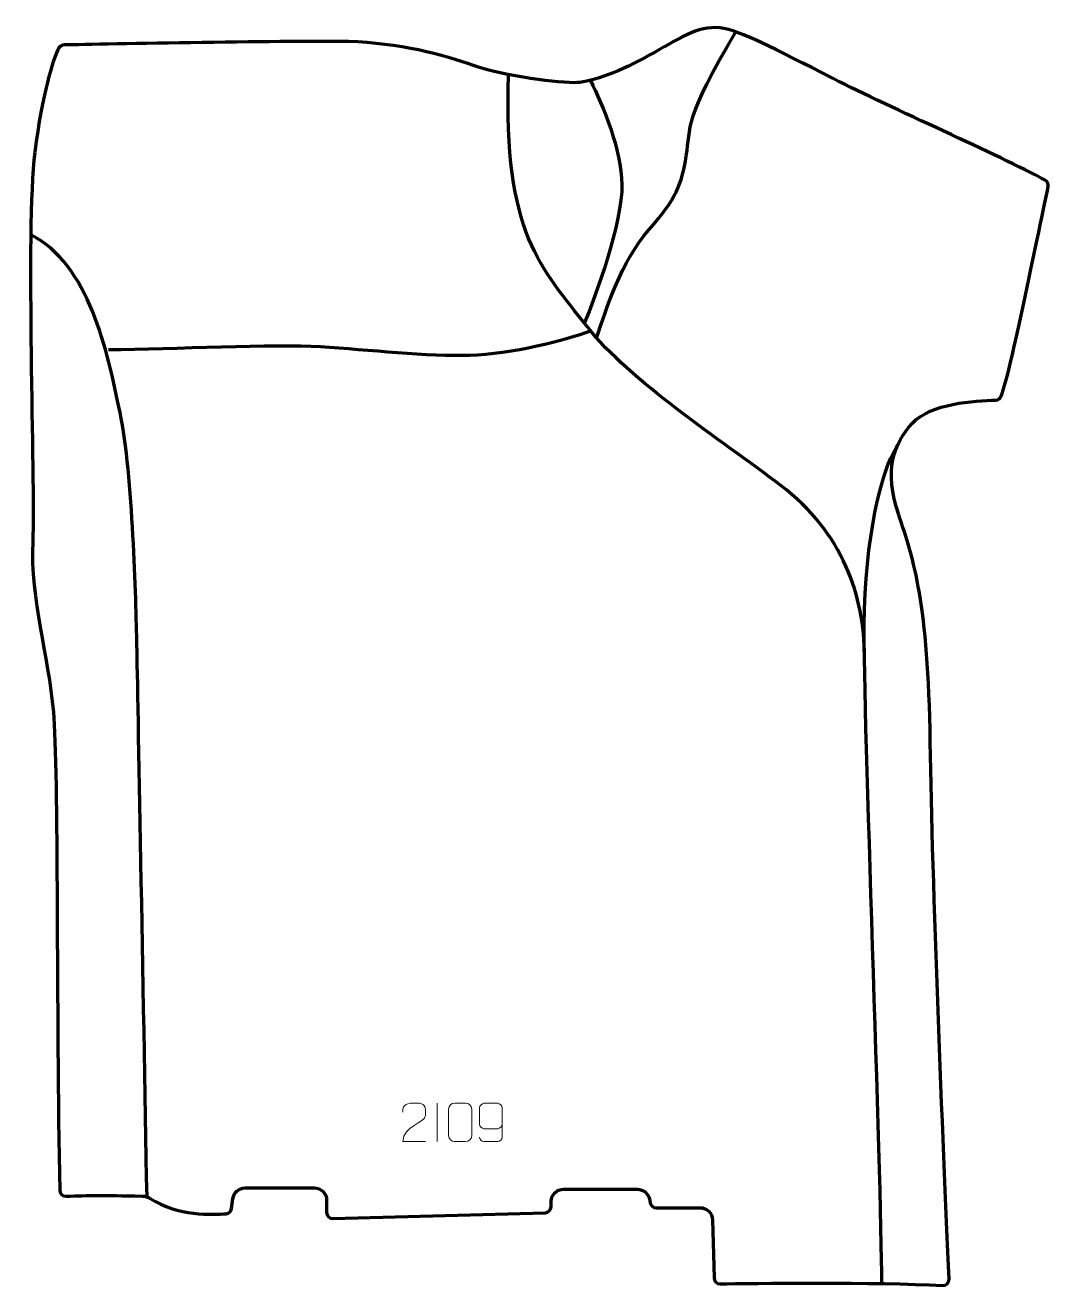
# Model space of a CAD drawing. Header units: millimetres. Extents: x -335 to 332, y -410 to 412.
import ezdxf

# ---------------------------------------------------------------- set-up
doc = ezdxf.new("R2010")
doc.units = ezdxf.units.MM
doc.header["$MEASUREMENT"] = 0
for name, color, linetype in [('layer 1', 7, 'Continuous'), ('layer 2', 7, 'Continuous'), ('layer 3', 7, 'Continuous')]:
    doc.layers.add(name, color=color, linetype=linetype)

msp = doc.modelspace()

# ---------------------------------------------------------------- linework, layer by layer
at = {"layer": 'layer 1', "color": 250, "lineweight": 9}
for points, knots in [([(-74.3035, -316.1073), (-79.2179, -316.107), (-84.1323, -316.107), (-89.0464, -316.1073), (-89.0464, -316.1073), (-89.0464, -306.175), (-74.3954, -303.5338), (-74.3035, -299.2235), (-74.3035, -299.2235), (-74.3038, -297.7994), (-74.3038, -296.3757), (-74.3035, -294.9524), (-74.3035, -294.9524), (-74.3204, -292.8753), (-76.4432, -291.1505), (-78.1142, -291.1332), (-78.1142, -291.1332), (-80.1874, -291.1336), (-82.2603, -291.1336), (-84.3327, -291.1332), (-84.3327, -291.1332), (-86.1548, -291.1167), (-88.9795, -292.9088), (-89.0464, -295.0024), (-89.0464, -295.0024), (-89.0464, -295.0024), (-89.0464, -297.0572), (-89.0464, -297.0572)], [0, 0, 0, 0, 0.125, 0.125, 0.125, 0.125, 0.25, 0.25, 0.25, 0.25, 0.375, 0.375, 0.375, 0.375, 0.5, 0.5, 0.5, 0.5, 0.625, 0.625, 0.625, 0.625, 0.75, 0.75, 0.75, 0.75, 1, 1, 1, 1]), ([(-55.2556, -291.1209), (-52.8895, -291.1209), (-50.523, -291.1209), (-48.1565, -291.1209), (-48.1565, -291.1209), (-46.176, -291.0853), (-44.15, -292.5796), (-44.1229, -295.0217), (-44.1229, -295.0217), (-44.1233, -300.7791), (-44.1233, -306.5369), (-44.1229, -312.2951), (-44.1229, -312.2951), (-44.265, -314.6227), (-45.9714, -316.105), (-48.1565, -316.1158), (-48.1565, -316.1158), (-50.5289, -316.1154), (-52.9013, -316.1154), (-55.2733, -316.1158), (-55.2733, -316.1158), (-57.2318, -316.2214), (-59.2382, -314.3335), (-59.2268, -312.3125), (-59.2268, -312.3125), (-59.2264, -306.5319), (-59.2264, -300.7516), (-59.2268, -294.9718), (-59.2268, -294.9718), (-59.2225, -292.8298), (-57.4454, -291.1073), (-55.2556, -291.1209)], [0, 0, 0, 0, 0.11111111, 0.11111111, 0.11111111, 0.11111111, 0.22222222, 0.22222222, 0.22222222, 0.22222222, 0.33333333, 0.33333333, 0.33333333, 0.33333333, 0.44444444, 0.44444444, 0.44444444, 0.44444444, 0.55555556, 0.55555556, 0.55555556, 0.55555556, 0.66666667, 0.66666667, 0.66666667, 0.66666667, 0.77777778, 0.77777778, 0.77777778, 0.77777778, 1, 1, 1, 1]), ([(-39.1048, -313.1609), (-39.0807, -314.5004), (-37.7245, -316.1537), (-36.1526, -316.1193), (-36.1526, -316.1193), (-33.1678, -316.119), (-30.1826, -316.119), (-27.1972, -316.1193), (-27.1972, -316.1193), (-25.9781, -316.1343), (-24.2499, -314.6967), (-24.2449, -313.1609), (-24.2449, -313.1609), (-24.2452, -306.8005), (-24.2452, -300.4397), (-24.2449, -294.0789), (-24.2449, -294.0789), (-24.2496, -292.916), (-25.9781, -291.1449), (-27.1972, -291.1205), (-27.1972, -291.1205), (-30.1826, -291.1208), (-33.1678, -291.1208), (-36.1526, -291.1205), (-36.1526, -291.1205), (-37.4307, -291.1643), (-39.1004, -292.7788), (-39.1048, -294.0789), (-39.1048, -294.0789), (-39.1048, -297.6623), (-39.1048, -301.2453), (-39.1048, -304.8281), (-39.1048, -304.8281), (-39.0663, -306.3063), (-37.4836, -307.7392), (-36.1526, -307.7371), (-36.1526, -307.7371), (-33.1678, -307.7374), (-30.1826, -307.7374), (-27.1972, -307.7371), (-27.1972, -307.7371), (-25.8677, -307.7421), (-24.2247, -306.2349), (-24.2664, -304.8063)], [0, 0, 0, 0, 0.08333333, 0.08333333, 0.08333333, 0.08333333, 0.16666667, 0.16666667, 0.16666667, 0.16666667, 0.25, 0.25, 0.25, 0.25, 0.33333333, 0.33333333, 0.33333333, 0.33333333, 0.41666667, 0.41666667, 0.41666667, 0.41666667, 0.5, 0.5, 0.5, 0.5, 0.58333333, 0.58333333, 0.58333333, 0.58333333, 0.66666667, 0.66666667, 0.66666667, 0.66666667, 0.75, 0.75, 0.75, 0.75, 0.83333333, 0.83333333, 0.83333333, 0.83333333, 1, 1, 1, 1])]:
    msp.add_open_spline(points, degree=3, knots=knots, dxfattribs=at)
msp.add_open_spline([(-66.6749, -291.1331), (-66.6749, -291.1331), (-66.6749, -316.1072), (-66.6749, -316.1072)], degree=3, dxfattribs=at)
at = {"layer": 'layer 2', "color": 230, "lineweight": 200}
msp.add_open_spline([(-308.5602, -351.7628), (-310.7933, -351.8401), (-312.6588, -350.0759), (-312.7033, -347.841), (-312.7033, -347.841), (-315.0016, -231.8428), (-313.5016, -73.5723), (-316.8297, -36.1171), (-316.8297, -36.1171), (-320.1969, 1.7772), (-331.9823, 36.3036), (-330.2987, 75.04), (-330.2987, 75.04), (-328.6153, 113.7767), (-335.1977, 278.2989), (-328.9603, 328.6639), (-328.9603, 328.6639), (-324.1085, 367.8367), (-316.9196, 388.4051), (-313.964, 395.612), (-313.964, 395.612), (-313.2095, 397.452), (-311.4308, 398.6635), (-309.4429, 398.7023), (-309.4429, 398.7023), (-287.1487, 399.139), (-154.2231, 401.684), (-124.4515, 400.868), (-124.4515, 400.868), (-91.9264, 399.9769), (-62.5199, 392.3999), (-42.9158, 385.2685), (-42.9158, 385.2685), (-23.3112, 378.1371), (14.115, 373.6801), (24.3628, 374.1257), (24.3628, 374.1257), (34.6103, 374.5716), (53.3237, 381.7026), (71.5913, 391.954), (71.5913, 391.954), (89.8588, 402.2054), (103.2256, 411.5649), (117.4831, 409.7823), (117.4831, 409.7823), (131.7409, 407.9994), (152.032, 396.8569), (191.3427, 376.8001), (191.3427, 376.8001), (229.5024, 357.3306), (299.473, 326.9416), (329.6214, 310.5018), (329.6214, 310.5018), (331.1754, 309.6548), (331.9868, 307.8895), (331.6157, 306.1588), (331.6157, 306.1588), (323.8535, 269.9684), (307.1565, 185.9551), (300.9642, 169.806), (300.9642, 169.806), (300.3895, 168.3081), (298.9876, 167.2942), (297.3846, 167.2349), (297.3846, 167.2349), (283.6717, 166.728), (254.8886, 165.1884), (243.1291, 152.1642), (243.1291, 152.1642), (230.6535, 138.3474), (224.4157, 121.8564), (234.2179, 92.4397), (234.2179, 92.4397), (244.0202, 63.0233), (253.3766, 35.3895), (254.7133, -55.9803), (254.7133, -55.9803), (256.0281, -145.8483), (262.9461, -315.6648), (266.9885, -405.8281), (266.9885, -405.8281), (267.0951, -408.1985), (265.1252, -410.1327), (262.7577, -409.9909), (262.7577, -409.9909), (220.103, -407.4358), (136.9254, -408.5865), (117.8722, -408.8938), (117.8722, -408.8938), (115.68, -408.9294), (113.8713, -407.193), (113.8121, -405.0005), (113.8121, -405.0005), (113.8121, -405.0005), (112.7918, -367.0561), (112.7918, -367.0561), (112.7918, -367.0561), (112.6751, -362.7201), (109.1268, -359.2664), (104.7908, -359.2685), (104.7908, -359.2685), (104.7908, -359.2685), (76.1347, -359.2812), (76.1347, -359.2812), (76.1347, -359.2812), (74.2607, -359.2823), (72.6373, -357.9816), (72.2287, -356.1524), (72.2287, -356.1524), (72.2287, -356.1524), (71.6343, -353.489), (71.6343, -353.489), (71.6343, -353.489), (70.8176, -349.8317), (67.5728, -347.2311), (63.8266, -347.2311), (63.8266, -347.2311), (63.8266, -347.2311), (15.6457, -347.2311), (15.6457, -347.2311), (15.6457, -347.2311), (11.3188, -347.2311), (7.7762, -350.6724), (7.6492, -354.9985), (7.6492, -354.9985), (7.6492, -354.9985), (7.5427, -358.624), (7.5427, -358.624), (7.5427, -358.624), (7.4806, -360.7449), (5.7742, -362.4481), (3.654, -362.5063), (3.654, -362.5063), (3.654, -362.5063), (-134.6175, -366.3015), (-134.6175, -366.3015), (-134.6175, -366.3015), (-136.8689, -366.3632), (-138.7273, -364.5546), (-138.7273, -362.3014), (-138.7273, -362.3014), (-138.7273, -362.3014), (-138.7273, -354.36), (-138.7273, -354.36), (-138.7273, -354.36), (-138.7273, -349.9404), (-142.3087, -346.3572), (-146.7273, -346.3572), (-146.7273, -346.3572), (-146.7273, -346.3572), (-191.8673, -346.3572), (-191.8673, -346.3572), (-191.8673, -346.3572), (-195.8713, -346.3572), (-199.2591, -349.3188), (-199.7953, -353.2886), (-199.7953, -353.2886), (-199.7953, -353.2886), (-200.6673, -359.7458), (-200.6673, -359.7458), (-200.6673, -359.7458), (-200.9189, -361.6057), (-202.4284, -363.0373), (-204.2978, -363.1974), (-204.2978, -363.1974), (-212.7427, -363.9217), (-236.1293, -364.6696), (-253.6627, -353.2628), (-253.6627, -353.2628), (-255.2163, -352.2521), (-257.0244, -351.6972), (-258.8771, -351.6563), (-258.8771, -351.6563), (-285.7069, -351.0612), (-293.0616, -351.2259), (-308.5602, -351.7628)], degree=3, knots=[0, 0, 0, 0, 0.02222222, 0.02222222, 0.02222222, 0.02222222, 0.04444444, 0.04444444, 0.04444444, 0.04444444, 0.06666667, 0.06666667, 0.06666667, 0.06666667, 0.08888889, 0.08888889, 0.08888889, 0.08888889, 0.11111111, 0.11111111, 0.11111111, 0.11111111, 0.13333333, 0.13333333, 0.13333333, 0.13333333, 0.15555556, 0.15555556, 0.15555556, 0.15555556, 0.17777778, 0.17777778, 0.17777778, 0.17777778, 0.2, 0.2, 0.2, 0.2, 0.22222222, 0.22222222, 0.22222222, 0.22222222, 0.24444444, 0.24444444, 0.24444444, 0.24444444, 0.26666667, 0.26666667, 0.26666667, 0.26666667, 0.28888889, 0.28888889, 0.28888889, 0.28888889, 0.31111111, 0.31111111, 0.31111111, 0.31111111, 0.33333333, 0.33333333, 0.33333333, 0.33333333, 0.35555556, 0.35555556, 0.35555556, 0.35555556, 0.37777778, 0.37777778, 0.37777778, 0.37777778, 0.4, 0.4, 0.4, 0.4, 0.42222222, 0.42222222, 0.42222222, 0.42222222, 0.44444444, 0.44444444, 0.44444444, 0.44444444, 0.46666667, 0.46666667, 0.46666667, 0.46666667, 0.48888889, 0.48888889, 0.48888889, 0.48888889, 0.51111111, 0.51111111, 0.51111111, 0.51111111, 0.53333333, 0.53333333, 0.53333333, 0.53333333, 0.55555556, 0.55555556, 0.55555556, 0.55555556, 0.57777778, 0.57777778, 0.57777778, 0.57777778, 0.6, 0.6, 0.6, 0.6, 0.62222222, 0.62222222, 0.62222222, 0.62222222, 0.64444444, 0.64444444, 0.64444444, 0.64444444, 0.66666667, 0.66666667, 0.66666667, 0.66666667, 0.68888889, 0.68888889, 0.68888889, 0.68888889, 0.71111111, 0.71111111, 0.71111111, 0.71111111, 0.73333333, 0.73333333, 0.73333333, 0.73333333, 0.75555556, 0.75555556, 0.75555556, 0.75555556, 0.77777778, 0.77777778, 0.77777778, 0.77777778, 0.8, 0.8, 0.8, 0.8, 0.82222222, 0.82222222, 0.82222222, 0.82222222, 0.84444444, 0.84444444, 0.84444444, 0.84444444, 0.86666667, 0.86666667, 0.86666667, 0.86666667, 0.88888889, 0.88888889, 0.88888889, 0.88888889, 0.91111111, 0.91111111, 0.91111111, 0.91111111, 0.93333333, 0.93333333, 0.93333333, 0.93333333, 0.95555556, 0.95555556, 0.95555556, 0.95555556, 1, 1, 1, 1], dxfattribs=at)
at = {"layer": 'layer 3', "color": 142, "lineweight": 200}
for points, knots in [([(37.2259, 207.7561), (43.8137, 227.1589), (53.3761, 257.8379), (71.3053, 278.1579), (71.3053, 278.1579), (89.2349, 298.4779), (92.5697, 307.2433), (95.6833, 326.3678), (95.6833, 326.3678), (98.7969, 345.4926), (94.0157, 349.8755), (128.0069, 407.217)], [0, 0, 0, 0, 0.25, 0.25, 0.25, 0.25, 0.5, 0.5, 0.5, 0.5, 1, 1, 1, 1]), ([(211.7774, 0.0017), (212.1884, 39.0465), (197.2172, 81.2331), (157.3742, 111.5137), (157.3742, 111.5137), (117.5311, 141.7948), (58.7206, 179.6478), (31.267, 214.909), (31.267, 214.909), (0.9994, 253.7841), (-23.5289, 274.9708), (-20.0979, 379.3197)], [0, 0, 0, 0, 0.25, 0.25, 0.25, 0.25, 0.5, 0.5, 0.5, 0.5, 1, 1, 1, 1]), ([(33.2565, 375.5975), (41.4229, 359.0392), (53.3761, 330.8392), (53.7744, 307.4867), (53.7744, 307.4867), (54.1727, 284.1342), (36.3158, 233.6697), (29.2489, 217.4864)], [0, 0, 0, 0, 0.33333333, 0.33333333, 0.33333333, 0.33333333, 1, 1, 1, 1]), ([(-255.8061, -352.2118), (-258.1965, -218.7378), (-261.7825, -22.8565), (-262.3801, 7.0259), (-262.3801, 7.0259), (-262.9777, 36.9083), (-264.9698, 118.3873), (-273.337, 159.0273), (-273.337, 159.0273), (-281.7042, 199.6669), (-293.7241, 255.8468), (-331.5415, 274.9708)], [0, 0, 0, 0, 0.25, 0.25, 0.25, 0.25, 0.5, 0.5, 0.5, 0.5, 1, 1, 1, 1]), ([(-280.865, 200.1883), (-238.1897, 200.4155), (-173.3309, 204.0496), (-142.6519, 202.0575), (-142.6519, 202.0575), (-111.9726, 200.0654), (-72.1296, 195.6828), (-45.435, 196.4794), (-45.435, 196.4794), (-18.7399, 197.2763), (17.962, 206.4058), (33.2564, 212.4154)], [0, 0, 0, 0, 0.25, 0.25, 0.25, 0.25, 0.5, 0.5, 0.5, 0.5, 1, 1, 1, 1]), ([(223.1085, -408.6699), (223.1085, -338.6124), (211.0908, -35.7641), (211.6432, 20.5911), (211.6432, 20.5911), (212.1957, 76.9463), (222.6488, 121.0128), (232.8889, 136.5886)], [0, 0, 0, 0, 0.33333333, 0.33333333, 0.33333333, 0.33333333, 1, 1, 1, 1])]:
    msp.add_open_spline(points, degree=3, knots=knots, dxfattribs=at)

doc.saveas('drawing.dxf')
